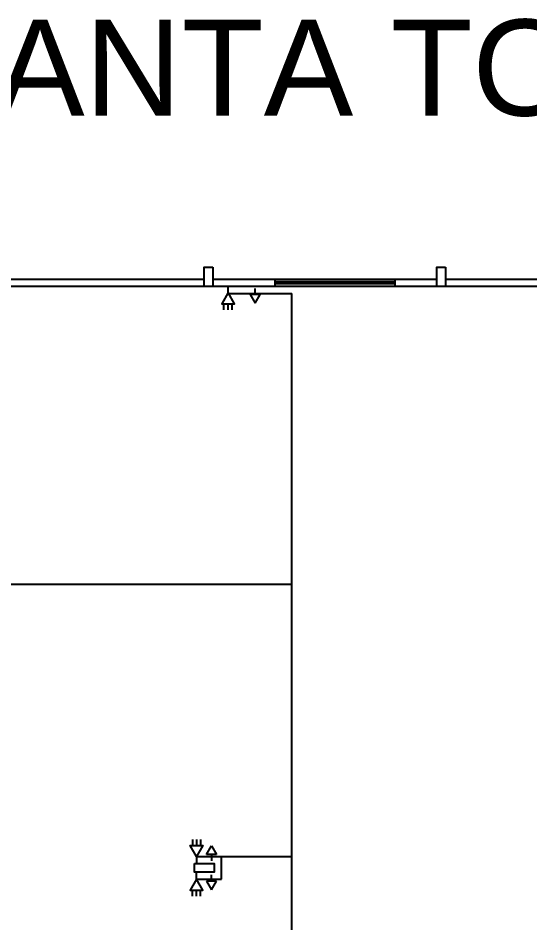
# Model space of a CAD drawing. Extents: x 88 to 641, y -96 to 322.
# Drawn here: x 370.24 to 383.95, y 109.43 to 133.67 of the extents above; entities that cross this region are included whole.
import ezdxf

# ---------------------------------------------------------------- set-up
doc = ezdxf.new("R2010")
doc.units = 0
doc.header["$MEASUREMENT"] = 0
for name, color, linetype in [('_ARQ', 5, 'Continuous'), ('_ARQ-TEXTO', 4, 'Continuous'), ('_COTAS', 4, 'Continuous'), ('_ELT-PONTO', 2, 'Continuous'), ('_ELT_ELETRODUTOS', 6, 'Continuous')]:
    doc.layers.add(name, color=color, linetype=linetype)
doc.styles.add('textstyle4', font='arial.ttf')

# ---------------------------------------------------------------- blocks, each defined once
blk = doc.blocks.new('TOM_Trif_Baixa')
at = {"layer": '_ELT-PONTO'}
for p, q in [((-0.619, 0.111), (-0.459, 0.111)), ((-0.619, 0), (-0.459, 0)), ((-0.16, 0), (0, 0)), ((-0.619, -0.111), (-0.459, -0.111))]:
    blk.add_line(p, q, dxfattribs=at)
blk.add_lwpolyline([(-0.16, 0), (-0.459, 0.172), (-0.459, -0.172)], close=True, dxfattribs=at)
blk = doc.blocks.new('TOM_Monof_baixa')
at = {"layer": '_ELT-PONTO'}
for p, q in [((0.166, 0), (0, 0)), ((0.399, 0), (0.166, 0.135)), ((0.166, 0.135), (0.166, -0.135)), ((0.166, -0.135), (0.399, 0))]:
    blk.add_line(p, q, dxfattribs=at)

msp = doc.modelspace()

# ---------------------------------------------------------------- linework, layer by layer
at = {"layer": '_ARQ'}
for p, q in [((369.226, 126.681), (375.226, 126.681)), ((375.456, 126.681), (381.456, 126.681)), ((377.129, 126.478), (377.129, 126.681)), ((377.129, 126.616), (380.326, 126.616)), ((377.129, 126.563), (380.326, 126.563)), ((380.329, 126.681), (380.329, 126.478)), ((381.685, 126.681), (387.685, 126.681))]:
    msp.add_line(p, q, dxfattribs=at)
at = {"layer": '_ARQ', "linetype": 'Continuous'}
msp.add_line((393.914, 126.481), (356.768, 126.481), dxfattribs=at)
at = {"layer": '_ARQ'}
for points in [[(375.456, 127.005), (375.456, 126.481), (375.226, 126.481), (375.226, 127.005)], [(381.685, 127.005), (381.685, 126.481), (381.456, 126.481), (381.456, 127.005)], [(374.964, 111.022), (375.489, 111.022), (375.489, 110.793), (374.964, 110.793)]]:
    msp.add_lwpolyline(points, close=True, dxfattribs=at)
at = {"layer": '_ELT_ELETRODUTOS', "linetype": 'Continuous'}
for p, q in [((375.849, 126.294), (377.574, 126.294)), ((377.574, 88.125), (377.574, 126.294)), ((360.535, 118.51), (377.574, 118.51)), ((375.018, 111.21), (377.574, 111.21)), ((375.685, 110.605), (375.685, 111.21)), ((375.018, 110.605), (375.685, 110.605))]:
    msp.add_line(p, q, dxfattribs=at)

# ---------------------------------------------------------------- block references
at = {"layer": '_COTAS', "linetype": 'Continuous'}
for name, p, rotation in [('TOM_Trif_Baixa', (375.864, 126.481), 89.99999999999997), ('TOM_Monof_baixa', (376.589, 126.432), 270), ('TOM_Trif_Baixa', (375.018, 110.766), 89.99999999999997), ('TOM_Monof_baixa', (375.419, 110.717), 270)]:
    msp.add_blockref(name, p, dxfattribs=dict(at, rotation=rotation))
at = {"layer": '_COTAS', "linetype": 'Continuous', "xscale": -1}
for name, p, rotation in [('TOM_Trif_Baixa', (375.018, 111.05), 90.00000000000007), ('TOM_Monof_baixa', (375.419, 111.099), 270)]:
    msp.add_blockref(name, p, dxfattribs=dict(at, rotation=rotation))

# ---------------------------------------------------------------- texts
at = {"layer": '_ARQ-TEXTO', "linetype": 'Continuous', "insert": (365.227, 133.636), "char_height": 2.57438, "width": 44.48312, "attachment_point": 1, "style": 'textstyle4'}
msp.add_mtext('PLANTA TOMADAS', dxfattribs=at)

doc.saveas('drawing.dxf')
